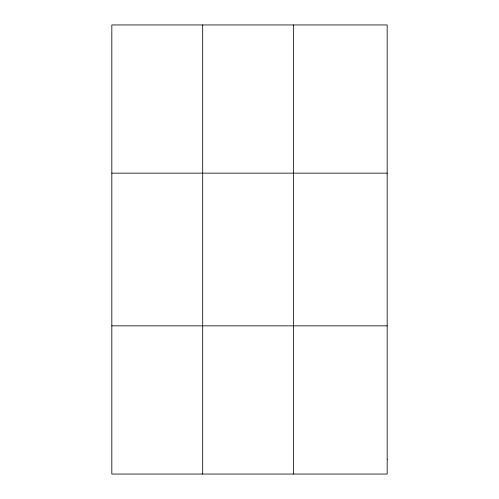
<?xml version="1.0" encoding="UTF-8"?>
<svg xmlns="http://www.w3.org/2000/svg" width="499" height="499" viewBox="0 0 499 499"><rect width="100%" height="100%" fill="white"/><g stroke="black" fill="none" stroke-linecap="round" stroke-linejoin="round"><path stroke-width="0.75" d="M202.688 24.95L202.688 474.05M293.555 24.95L293.555 474.05M111.826 173.153L387.174 173.153M111.826 325.847L387.174 325.847M387.174 459.23L387.174 474.05L111.826 474.05L111.826 24.95L387.174 24.95L387.174 459.23"/></g></svg>
